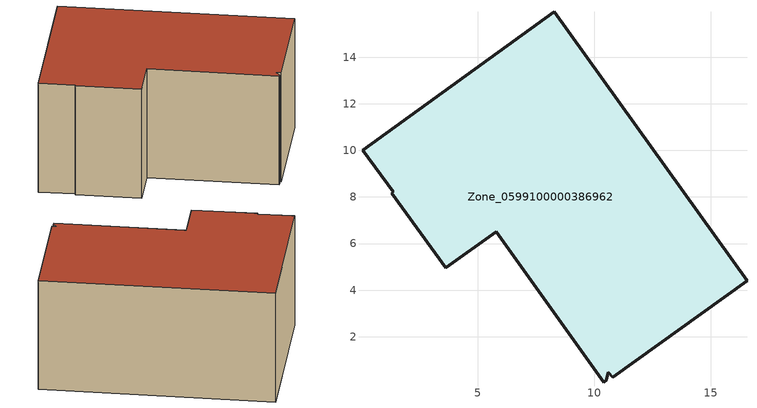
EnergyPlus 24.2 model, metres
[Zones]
Zone_0599100000386962
 floor ground (C_G): 10.41,0.05 5.8,6.5 3.63,4.95 1.3,8.17 1.37,8.22 0.06,10.02 8.28,15.95 16.56,4.4 10.8,0.25 10.62,0.49 10.53,0.14 z0
 wall outside (C_F): 16.56,4.4 8.28,15.95 0.06,10.02 1.37,8.22 1.3,8.17 3.63,4.95 5.8,6.5 10.41,0.05 10.53,0.14 10.62,0.49 10.8,0.25 16.56,4.4 z0:7.26
 roof outside (C_R): 5.8,6.5 10.41,0.05 10.53,0.14 10.62,0.49 10.8,0.25 16.56,4.4 8.28,15.95 0.06,10.02 1.37,8.22 1.3,8.17 3.63,4.95 z7.26
[BUILDING]
Pand.0599100000386962: North Axis=0; Terrain=City; Loads Convergence Tolerance Value=0.04; Temperature Convergence Tolerance Value=0.4; Solar Distribution=FullExterior; Maximum Number of Warmup Days=25; Minimum Number of Warmup Days=1
[Site:Location]
Rotterdam.The.Hague.AP_ZH_NLD Design_Conditions: Latitude=51.96; Longitude=4.45; Time Zone=1; Elevation=-4.5
[SITE:GROUNDTEMPERATURE:BUILDINGSURFACE]
18, 18, 18, 18, 18, 18, 18, 18, 18, 18, 18, 18
[MATERIAL] Thermal Absorptance=0.9; Solar Absorptance=0.7; Visible Absorptance=0.7
Name | Roughness | Thickness | Conductivity | Density | Specific Heat
G.D.1992-2005 | MediumSmooth | 0.15 | 0.06 | 540 | 1210
F.D.1992-2005 | Rough | 0.3 | 0.12 | 1920 | 840
R.D.1992-2005 | MediumRough | 0.2 | 0.08 | 1500 | 1000
[CONSTRUCTION]
C_G: G.D.1992-2005
C_F: F.D.1992-2005
C_R: R.D.1992-2005
[ZONE]
Zone_0599100000386962: Type=1; Multiplier=1; Ceiling Height=Autocalculate; Volume=Autocalculate; Floor Area=autocalculate; Part of Total Floor Area=Yes
[ZONEINFILTRATION:DESIGNFLOWRATE]
Infil_Zone_0599100000386962: Zone or ZoneList or Space or SpaceList=Zone_0599100000386962; Schedule=AlwaysOn; Design Flow Rate Calculation Method=Flow/Area; Flow Rate per Floor Area=0.0021; Constant Term Coefficient=1; Temperature Term Coefficient=0; Velocity Term Coefficient=0; Velocity Squared Term Coefficient=0
[HVACTEMPLATE:ZONE:IDEALLOADSAIRSYSTEM]
Zone_0599100000386962: Maximum Heating Supply Air Temperature=50; Minimum Cooling Supply Air Temperature=13; Maximum Heating Supply Air Humidity Ratio=0.0156; Minimum Cooling Supply Air Humidity Ratio=0.0077; Heating Limit=NoLimit; Cooling Limit=NoLimit; Dehumidification Control Type=ConstantSensibleHeatRatio; Cooling Sensible Heat Ratio=0.7; Dehumidification Setpoint=60; Humidification Control Type=None; Humidification Setpoint=30; Outdoor Air Method=None; Outdoor Air Flow Rate per Person=0.00944; Outdoor Air Flow Rate per Zone Floor Area=0; Outdoor Air Flow Rate per Zone=0; Demand Controlled Ventilation Type=None; Outdoor Air Economizer Type=NoEconomizer; Heat Recovery Type=None; Sensible Heat Recovery Effectiveness=0.7; Latent Heat Recovery Effectiveness=0.65
[ZONECONTROL:THERMOSTAT]
ThermostatControl_Zone_0599100000386962: Zone or ZoneList=Zone_0599100000386962; Control Type Schedule=DualSetpointControlType; Control 1=Thermostat_Zone_0599100000386962; Temperature Difference Between Cutout And Setpoint=0
[THERMOSTATSETPOINT:DUALSETPOINT]
Thermostat_Zone_0599100000386962: Heating Setpoint Temperature Schedule=HeatingSetpoint_Zone_0599100000386962; Cooling Setpoint Temperature Schedule=CoolingSetpoint_Zone_0599100000386962
[SCHEDULE:COMPACT]
HeatingSetpoint_Zone_0599100000386962: Through: 12/31, For: AllDays, Until: 24:00, 21
CoolingSetpoint_Zone_0599100000386962: Through: 12/31, For: AllDays, Until: 24:00, 24
DualSetpointControlType: Through: 12/31, For: AllDays, Until: 24:00, 4
AlwaysOn: Through: 12/31, For: AllDays, Until: 24:00, 1
